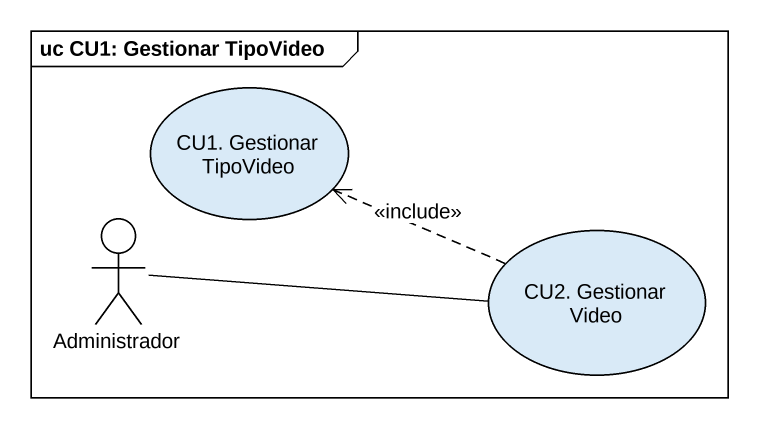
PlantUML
@startuml
mainframe uc CU1: Gestionar TipoVideo
usecase "CU1. Gestionar TipoVideo" as CU1_Gestionar_TipoVideo
actor Administrador
usecase "CU2. Gestionar Video" as CU2_Gestionar_Video
Administrador -right- CU2_Gestionar_Video
CU2_Gestionar_Video .left.> CU1_Gestionar_TipoVideo : <<include>>
@enduml
